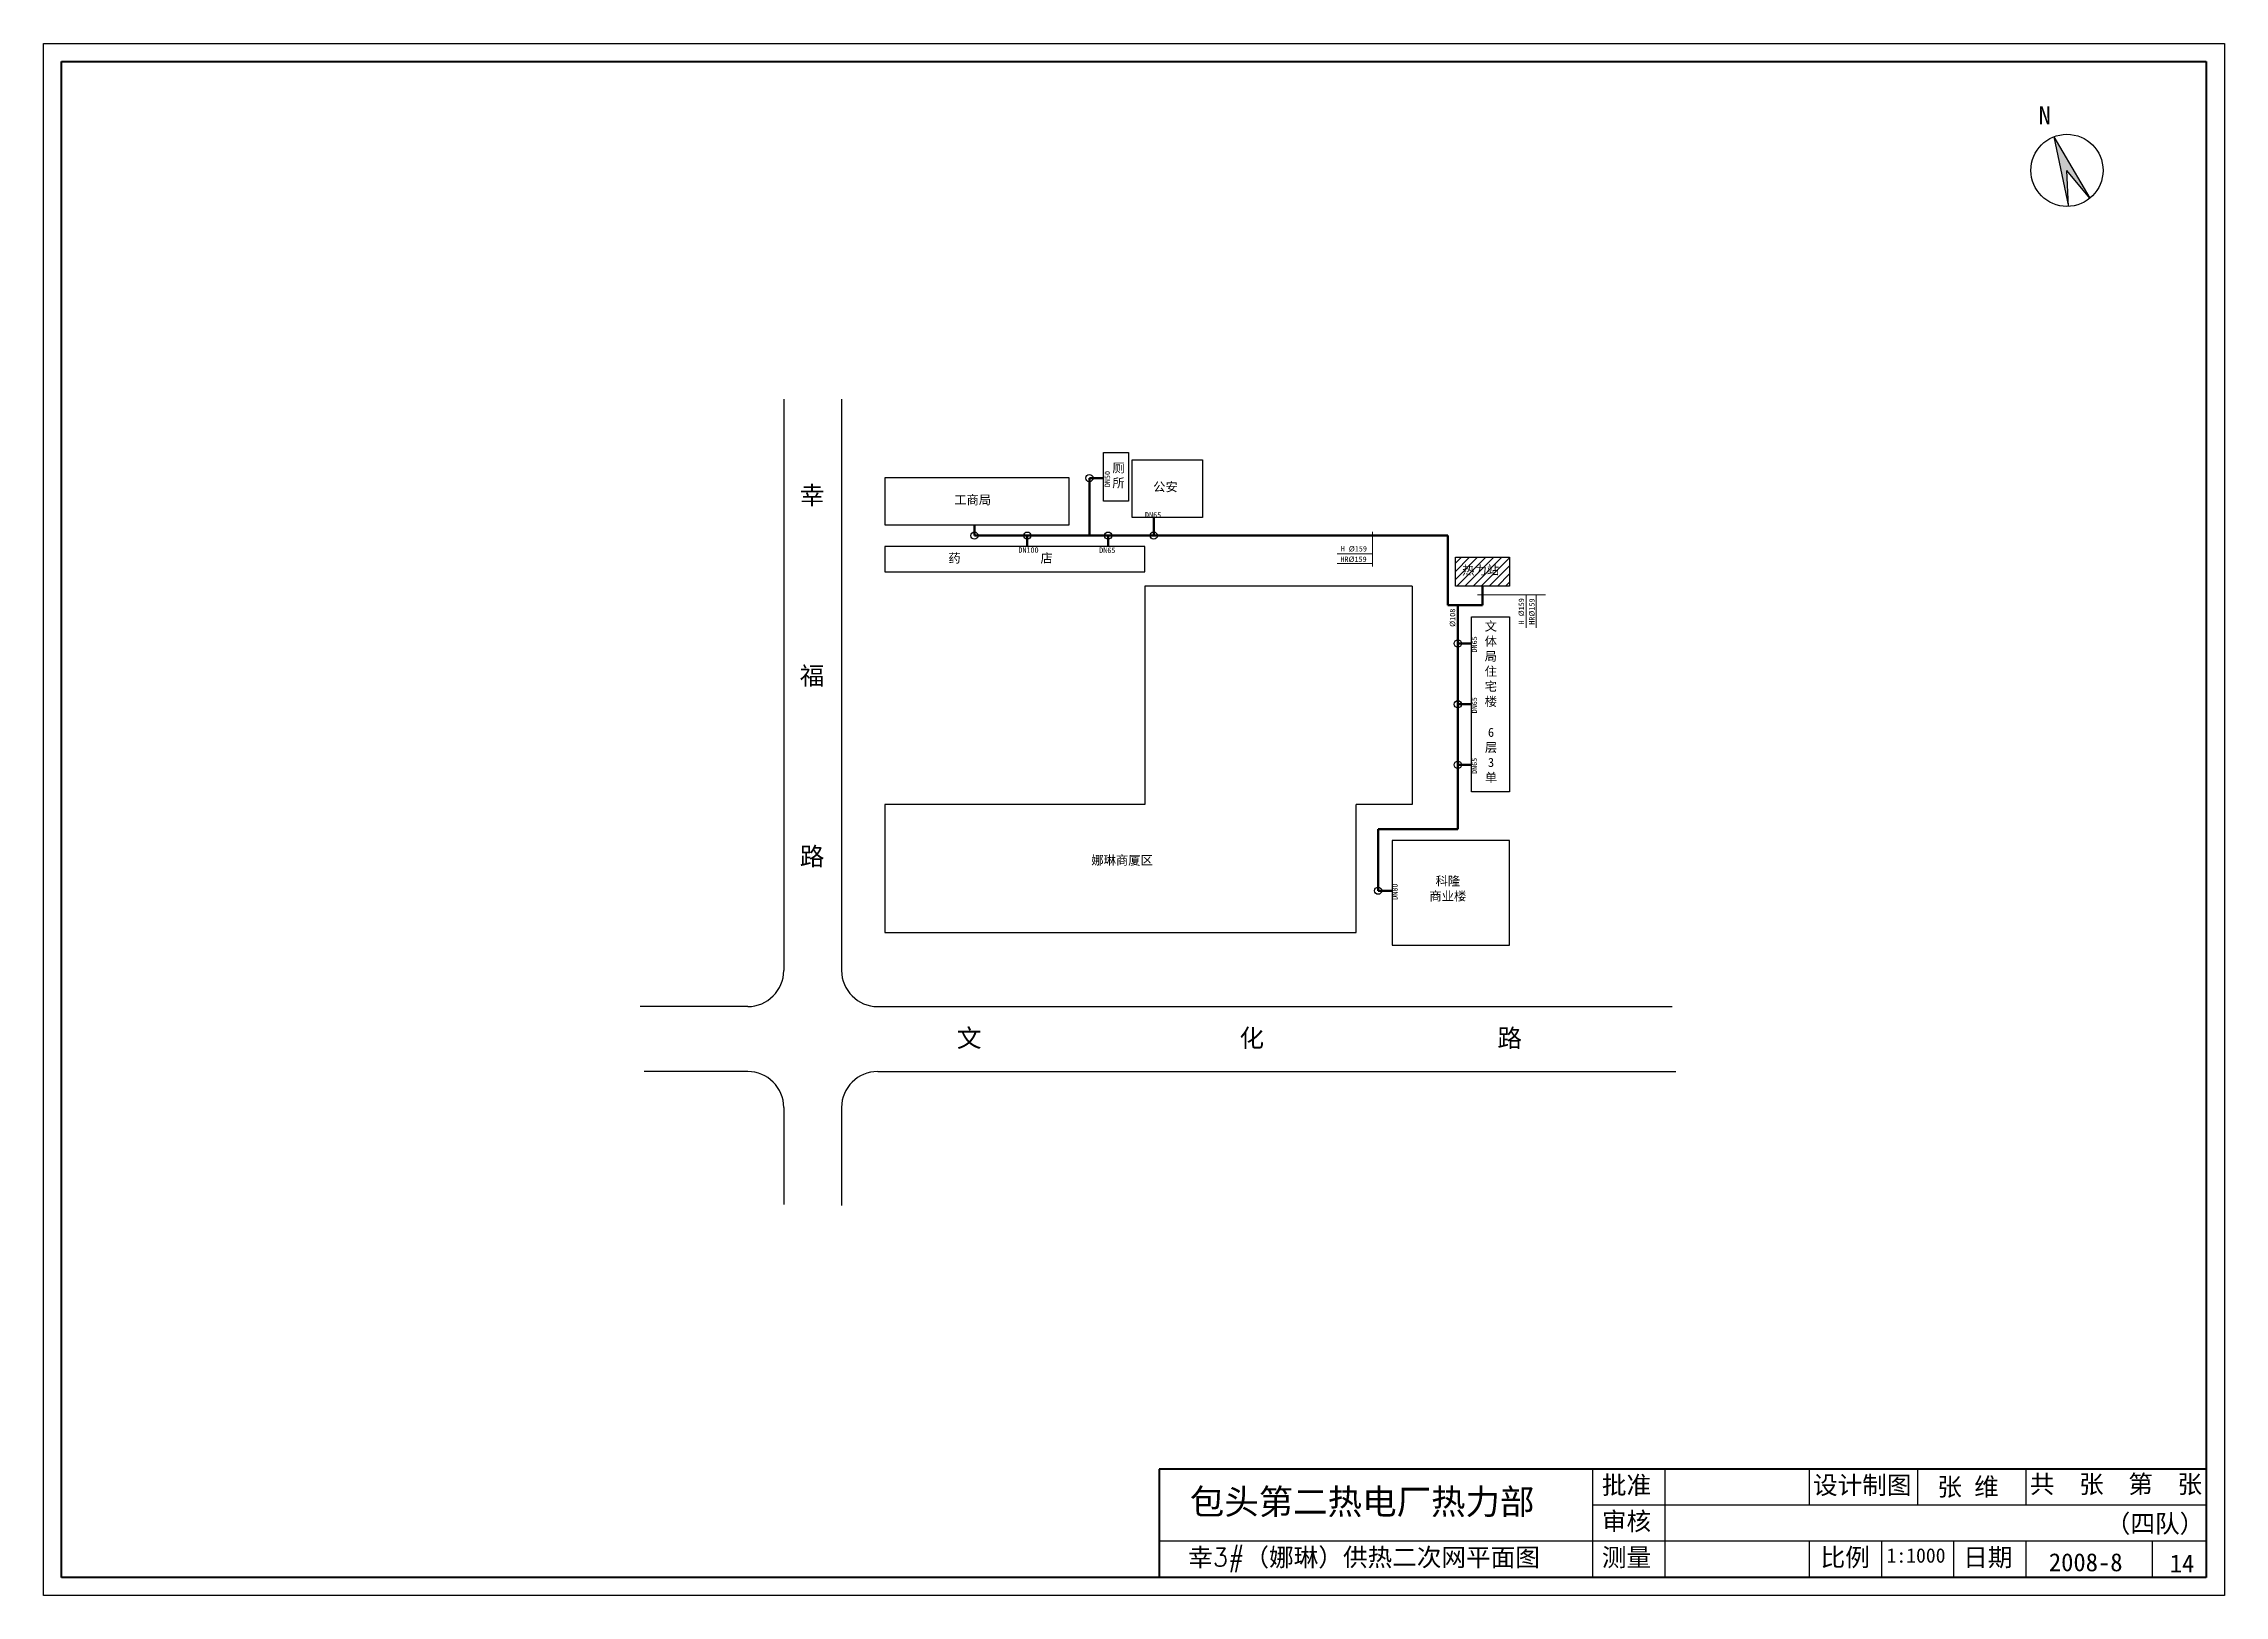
# Model space of a CAD drawing. Header units: millimetres. Extents: x 710 to 1314, y 285 to 715.
import ezdxf

# ---------------------------------------------------------------- set-up
doc = ezdxf.new("R2010")
doc.units = ezdxf.units.MM
doc.layers.add('标注', color=7, linetype='Continuous', lineweight=18)
doc.layers.add('管道', color=7, linetype='Continuous', lineweight=50)
doc.layers.add('边线', color=1, linetype='Continuous')

msp = doc.modelspace()

# ---------------------------------------------------------------- hatches: boundary and pattern name
msp.add_hatch(color=256).paths.add_polyline_path([(1266.98, 689.55), (1271.05, 670.23), (1270.58, 680.22), (1276.92, 672.49)])
at = {"layer": '标注'}
h = msp.add_hatch(dxfattribs=at)
h.set_pattern_fill('ANSI31', color=5, scale=0.5, style=0)
h.paths.add_polyline_path([(1116.19, 565.02), (1116.19, 573.02), (1101.19, 573.02), (1101.19, 565.02)])
h.paths.add_polyline_path([(1102.45, 571.36), (1114.22, 571.36), (1114.22, 566.8), (1102.45, 566.8)], flags=24)

# ---------------------------------------------------------------- linework, layer by layer
at = {"lineweight": 40}
for p, q in [((715.18, 290.35), (715.18, 710.35)), ((715.18, 710.35), (1309.18, 710.35)), ((1309.18, 710.35), (1309.18, 290.35)), ((1309.18, 320.35), (1019.18, 320.35)), ((1019.18, 320.35), (1019.18, 290.35)), ((1309.18, 290.35), (715.18, 290.35))]:
    msp.add_line(p, q, dxfattribs=at)
for p, q in [((1266.98, 689.55), (1271.05, 670.23)), ((1266.98, 689.55), (1276.92, 672.49)), ((1271.05, 670.23), (1270.58, 680.22)), ((1276.92, 672.49), (1270.58, 680.22)), ((915.19, 616.79), (915.19, 458.52)), ((931.19, 616.79), (931.19, 458.52)), ((1003.69, 588.52), (1003.69, 602.02)), ((1003.69, 602.02), (1010.69, 602.02)), ((1010.69, 602.02), (1010.69, 588.52)), ((1011.69, 600.02), (1031.19, 600.02)), ((1011.69, 584.02), (1011.69, 600.02)), ((1031.19, 600.02), (1031.19, 584.02)), ((994.19, 595.02), (943.19, 595.02)), ((943.19, 595.02), (943.19, 582.02)), ((994.19, 582.02), (994.19, 595.02)), ((1010.69, 588.52), (1003.69, 588.52)), ((943.19, 582.02), (994.19, 582.02)), ((1031.19, 584.02), (1011.69, 584.02)), ((1015.19, 576.02), (943.19, 576.02)), ((943.19, 576.02), (943.19, 569.02)), ((1015.19, 569.02), (1015.19, 576.02)), ((943.19, 569.02), (1015.19, 569.02)), ((1101.19, 565.02), (1101.19, 573.02)), ((1101.19, 573.02), (1116.19, 573.02)), ((1116.19, 573.02), (1116.19, 565.02)), ((1089.19, 565.02), (1015.19, 565.02)), ((1015.19, 565.02), (1015.19, 504.52)), ((1089.19, 565.02), (1089.19, 504.52)), ((1116.19, 565.02), (1101.19, 565.02)), ((1105.69, 508.02), (1105.69, 556.52)), ((1105.69, 556.52), (1116.19, 556.52)), ((1116.19, 556.52), (1116.19, 508.02)), ((1116.19, 508.02), (1105.69, 508.02)), ((943.19, 504.52), (943.19, 469.02)), ((1015.19, 504.52), (943.19, 504.52)), ((1073.69, 469.02), (1073.69, 504.52)), ((1089.19, 504.52), (1073.69, 504.52)), ((1116.19, 494.52), (1083.69, 494.52)), ((1083.69, 494.52), (1083.69, 465.52)), ((1116.19, 465.52), (1116.19, 494.52)), ((943.19, 469.02), (1073.69, 469.02)), ((1083.69, 465.52), (1116.19, 465.52)), ((905.19, 448.52), (875.38, 448.52)), ((941.19, 448.52), (1161.22, 448.52)), ((905.19, 430.52), (876.51, 430.52)), ((941.19, 430.52), (1162.29, 430.52)), ((915.19, 420.52), (915.19, 393.66)), ((931.19, 420.52), (931.19, 393.43)), ((1139.18, 320.35), (1139.18, 290.35)), ((1159.18, 320.35), (1159.18, 290.35)), ((1199.18, 320.35), (1199.18, 310.35)), ((1229.22, 320.35), (1229.22, 310.35)), ((1259.18, 320.35), (1259.18, 310.35)), ((1309.18, 310.35), (1139.18, 310.35)), ((1309.18, 300.35), (1019.18, 300.35)), ((1199.18, 300.35), (1199.18, 290.35)), ((1219.18, 300.35), (1219.18, 290.35)), ((1239.18, 300.35), (1239.18, 290.35)), ((1259.18, 300.35), (1259.18, 290.35)), ((1294.18, 300.35), (1294.18, 290.35))]:
    msp.add_line(p, q)
for centre, radius in [((1270.58, 680.22), 10), ((999.83, 594.96), 1), ((967.99, 579), 1), ((982.64, 579), 1), ((1005.03, 579), 1), ((1017.65, 579), 1), ((1101.88, 549.13), 1), ((1101.88, 532.27), 1), ((1101.88, 515.49), 1), ((1079.79, 480.62), 1)]:
    msp.add_circle(centre, radius)
for centre, start, end in [((905.19, 458.52), 270, 0), ((941.19, 458.52), 180, 270), ((905.19, 420.52), 0, 90), ((941.19, 420.52), 90, 180)]:
    msp.add_arc(centre, 10, start, end)
at = {"layer": '标注'}
for p, q in [((1078.28, 570.48), (1078.28, 580.07)), ((1068.46, 574), (1078.28, 574)), ((1068.46, 571.29), (1078.28, 571.29)), ((1126.14, 562.6), (1107.3, 562.6)), ((1120.83, 553.42), (1120.83, 562.6)), ((1123.53, 553.42), (1123.53, 562.6))]:
    msp.add_line(p, q, dxfattribs=at)
at = {"layer": '管道'}
for p, q in [((999.83, 579), (999.83, 594.96)), ((999.83, 594.96), (1003.69, 594.96)), ((967.99, 579), (967.99, 582.02)), ((1017.65, 579), (1017.65, 584.02)), ((1099.08, 579), (967.99, 579)), ((982.64, 579), (982.64, 576.02)), ((1005.03, 579), (1005.03, 576.02)), ((1099.08, 559.78), (1099.08, 579)), ((1108.69, 565.02), (1108.69, 559.78)), ((1108.69, 559.78), (1099.08, 559.78)), ((1101.88, 559.78), (1101.88, 497.68)), ((1101.88, 549.13), (1105.69, 549.13)), ((1105.69, 532.27), (1101.88, 532.27)), ((1101.88, 515.49), (1105.69, 515.49)), ((1101.88, 497.68), (1079.79, 497.68)), ((1079.79, 497.68), (1079.79, 480.62)), ((1079.79, 480.62), (1083.69, 480.62))]:
    msp.add_line(p, q, dxfattribs=at)
at = {"layer": '边线'}
for p, q in [((710.18, 715.35), (1314.18, 715.35)), ((710.18, 285.35), (710.18, 715.35)), ((1314.18, 715.35), (1314.18, 285.35)), ((1314.18, 285.35), (710.18, 285.35))]:
    msp.add_line(p, q, dxfattribs=at)

# ---------------------------------------------------------------- texts
at = {"attachment_point": 1}
for s, insert, char_height, width in [('N', (1262.73, 697.96), 5, 13.437), ('{\\fSimHei|b0|i0|c134|p2;包头第二热电厂热力部}', (1027.63, 314.81), 7, 133.3392), ('{\\fFangSong_GB2312|b0|i0|c134|p49;批准}', (1141.77, 318.41), 5, 88.5221), ('{\\fFangSong_GB2312|b0|i0|c134|p49;设计制图}', (1200.24, 318.41), 5, 88.5221), ('{\\fFangSong_GB2312|b0|i0|c134|p49;共  张  第  张}', (1260.32, 318.68), 5, 88.5221), ('{\\fFangSong_GB2312|b0|i0|c134|p49;审核}', (1141.77, 308.41), 5, 88.5221), ('{\\fSimSun|b0|i0|c134|p6;幸\\Ftxt.shx|c1;3#\\fSimSun|b0|i0|c134|p6;（娜琳）\\fSimSun|b0|i0|c134|p54;供热二次网平面图}', (1027.17, 298.43), 5, 147.2564), ('{\\fFangSong_GB2312|b0|i0|c134|p49;测量}', (1141.77, 298.41), 5, 88.5221), ('{\\fFangSong_GB2312|b0|i0|c134|p49;比例}', (1202.36, 298.41), 5, 88.5221), ('{\\fFangSong_GB2312|b0|i0|c134|p49;日期}', (1241.85, 298.41), 5, 88.5221)]:
    msp.add_mtext(s, dxfattribs=dict(at, insert=insert, char_height=char_height, width=width))
at = {"layer": '标注'}
for s, insert, char_height, width, attachment_point in [('{\\fSimSun|b0|i0|c134|p54;厕所}', (1006.19, 599.04), 2.5, 2.2039, 1), ('{\\fSimSun|b0|i0|c134|p54;幸\\P\\P\\P\\P\\P\\P福\\P\\P\\P\\P\\P\\P路}', (919.62, 592.67), 5, 7.764, 1), ('{\\fSimSun|b0|i0|c134|p54;公安}', (1017.49, 593.77), 2.5, 9.5551, 1), ('{\\fSimSun|b0|i0|c134|p54;工商局}', (962.39, 590.17), 2.5, 16.8489, 1), ('DN65', (1015.22, 585.52), 1.5, 6.3469, 1), ('{\\fSimSun|b0|i0|c134|p54;药             店}', (960.76, 574.02), 2.5, 30.6036, 1), ('DN100', (980.16, 575.77), 1.5, 6.3469, 1), ('DN65', (1002.55, 575.72), 1.5, 6.3469, 1), ('H %%C159', (1069.43, 576.12), 1.5, 11.8997, 1), ('HR%%C159', (1069.35, 573.21), 1.5, 11.9811, 1), ('{\\fSimSun|b0|i0|c134|p54;热力站}', (1103.08, 570.73), 2.5, 15.9087, 1), ('{\\fSimSun|b0|i0|c134|p54;文体局住宅楼}', (1109.31, 555.15), 2.5, 4.249, 1), ('6{\\fSimSun|b0|i0|c134|p54;层}3{\\fSimSun|b0|i0|c134|p54;单}', (1111.07, 518.11), 2.5, 2.6934, 5), ('{\\fSimSun|b0|i0|c134|p54;娜琳商厦区}', (1000.36, 490.33), 2.5, 44.3119, 1), ('{\\fSimSun|b0|i0|c134|p54; 科隆\\P商业楼}', (1093.99, 484.56), 2.5, 11.4513, 1), ('{\\fSimSun|b0|i0|c134|p54;文                     化                   路}', (963.13, 442.28), 5, 174.2511, 1), ('{\\fKaiTi_GB2312|b0|i0|c134|p49;张 维}', (1234.67, 317.96), 5, 30.3874, 1), ('{\\fKaiTi_GB2312|b0|i0|c134|p49;（四队）}', (1281.32, 307.75), 5, 30.3874, 1), ('{\\H0.8x;1:1000}', (1220.62, 298.42), 5, 42.6517, 1), ('2008-8', (1265.57, 297.04), 5, 42.6517, 1), ('14', (1299.06, 296.72), 5, 42.6517, 1)]:
    msp.add_mtext(s, dxfattribs=dict(at, insert=insert, char_height=char_height, width=width, attachment_point=attachment_point))
at = {"layer": '标注', "char_height": 1.5, "attachment_point": 1, "rotation": 90}
for s, insert, width in [('DN50', (1004.06, 592.44), 3.133), ('%%C108', (1099.65, 553.73), 9.9494), ('H %%C159', (1118.71, 554.4), 11.8997), ('HR%%C159', (1121.62, 554.32), 11.9811), ('DN65', (1105.69, 546.63), 3.133), ('DN65', (1105.69, 529.76), 3.133), ('DN65', (1105.69, 512.96), 3.133), ('DN80', (1083.69, 478.11), 3.133)]:
    msp.add_mtext(s, dxfattribs=dict(at, insert=insert, width=width))

doc.saveas('drawing.dxf')
